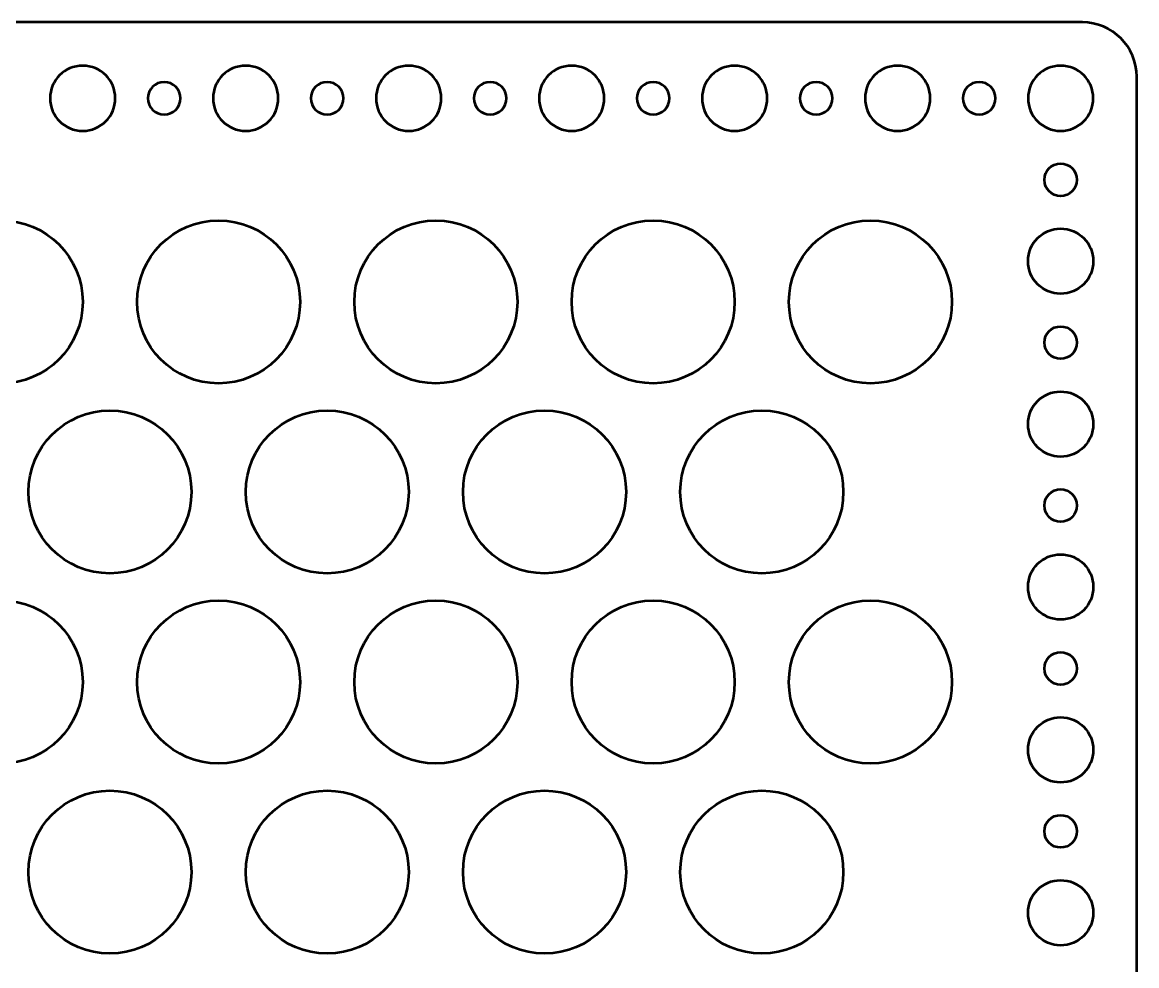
# Model space of a CAD drawing. Header units: centimetres. Extents: x -31.4 to 31.4, y -20.9 to 20.9.
# Drawn here: x 0.19 to 10.45, y 12.26 to 20.95 of the extents above; entities that cross this region are included whole.
import ezdxf

# ---------------------------------------------------------------- set-up
doc = ezdxf.new("R2010")
doc.units = ezdxf.units.CM
doc.header["$MEASUREMENT"] = 0
doc.layers.add('Layer 1', color=7, linetype='Continuous')

msp = doc.modelspace()

# ---------------------------------------------------------------- linework, layer by layer
at = {"layer": 'Layer 1', "lineweight": 53}
for centre, major_axis in [((9.75, 19.5), (0, 0.15)), ((0.00002, 18.37498), (0, 0.75002)), ((2.00002, 18.37498), (0, 0.75002)), ((4.00002, 18.37498), (0, 0.75002)), ((6.00002, 18.37498), (0, 0.75002)), ((8.00002, 18.37498), (0, 0.75002)), ((9.75001, 18.74999), (0, 0.30001)), ((9.75, 18), (0, 0.15)), ((9.75001, 17.24999), (0, 0.30001)), ((1.00002, 16.62498), (0, 0.75002)), ((3.00002, 16.62498), (0, 0.75002)), ((5.00002, 16.62498), (0, 0.75002)), ((7.00002, 16.62498), (0, 0.75002)), ((9.75, 16.5), (0, 0.15)), ((9.75001, 15.74999), (0, 0.30001)), ((0.00002, 14.87498), (0, 0.75002)), ((2.00002, 14.87498), (0, 0.75002)), ((4.00002, 14.87498), (0, 0.75002)), ((6.00002, 14.87498), (0, 0.75002)), ((8.00002, 14.87498), (0, 0.75002)), ((9.75, 15), (0, 0.15)), ((9.75001, 14.24999), (0, 0.30001)), ((1.00002, 13.12498), (0, 0.75002)), ((3.00002, 13.12498), (0, 0.75002)), ((5.00002, 13.12498), (0, 0.75002)), ((7.00002, 13.12498), (0, 0.75002)), ((9.75, 13.5), (0, 0.15)), ((9.75001, 12.74999), (0, 0.30001))]:
    msp.add_ellipse(centre, major_axis=major_axis, ratio=1, dxfattribs=at)
for points, knots in [([(-10.45, 0.55), (-10.45, 0.55), (-10.45, 20.45), (-10.45, 20.45), (-10.45, 20.45), (-10.45, 20.72614), (-10.22614, 20.95), (-9.95, 20.95), (-9.95, 20.95), (-9.95, 20.95), (9.95, 20.95), (9.95, 20.95), (9.95, 20.95), (10.22614, 20.95), (10.45, 20.72614), (10.45, 20.45), (10.45, 20.45), (10.45, 20.45), (10.45, 0.55), (10.45, 0.55), (10.45, 0.55), (10.45, 0.27386), (10.22614, 0.05), (9.95, 0.05), (9.95, 0.05), (9.95, 0.05), (-9.95, 0.05), (-9.95, 0.05), (-9.95, 0.05), (-10.22614, 0.05), (-10.45, 0.27386), (-10.45, 0.55)], [0, 0, 0, 0, 0.11111111, 0.11111111, 0.11111111, 0.11111111, 0.22222222, 0.22222222, 0.22222222, 0.22222222, 0.33333333, 0.33333333, 0.33333333, 0.33333333, 0.44444444, 0.44444444, 0.44444444, 0.44444444, 0.55555556, 0.55555556, 0.55555556, 0.55555556, 0.66666667, 0.66666667, 0.66666667, 0.66666667, 0.77777778, 0.77777778, 0.77777778, 0.77777778, 1, 1, 1, 1]), ([(0.45, 20.25), (0.45, 20.41569), (0.58431, 20.55), (0.75, 20.55), (0.75, 20.55), (0.91569, 20.55), (1.05, 20.41569), (1.05, 20.25), (1.05, 20.25), (1.05, 20.08431), (0.91569, 19.95), (0.75, 19.95), (0.75, 19.95), (0.58431, 19.95), (0.45, 20.08431), (0.45, 20.25)], [0, 0, 0, 0, 0.2, 0.2, 0.2, 0.2, 0.4, 0.4, 0.4, 0.4, 0.6, 0.6, 0.6, 0.6, 1, 1, 1, 1]), ([(1.95, 20.25), (1.95, 20.41569), (2.08431, 20.55), (2.25, 20.55), (2.25, 20.55), (2.41569, 20.55), (2.55, 20.41569), (2.55, 20.25), (2.55, 20.25), (2.55, 20.08431), (2.41569, 19.95), (2.25, 19.95), (2.25, 19.95), (2.08431, 19.95), (1.95, 20.08431), (1.95, 20.25)], [0, 0, 0, 0, 0.2, 0.2, 0.2, 0.2, 0.4, 0.4, 0.4, 0.4, 0.6, 0.6, 0.6, 0.6, 1, 1, 1, 1]), ([(3.45, 20.25), (3.45, 20.41569), (3.58431, 20.55), (3.75, 20.55), (3.75, 20.55), (3.91569, 20.55), (4.05, 20.41569), (4.05, 20.25), (4.05, 20.25), (4.05, 20.08431), (3.91569, 19.95), (3.75, 19.95), (3.75, 19.95), (3.58431, 19.95), (3.45, 20.08431), (3.45, 20.25)], [0, 0, 0, 0, 0.2, 0.2, 0.2, 0.2, 0.4, 0.4, 0.4, 0.4, 0.6, 0.6, 0.6, 0.6, 1, 1, 1, 1]), ([(4.95, 20.25), (4.95, 20.41569), (5.08431, 20.55), (5.25, 20.55), (5.25, 20.55), (5.41569, 20.55), (5.55, 20.41569), (5.55, 20.25), (5.55, 20.25), (5.55, 20.08431), (5.41569, 19.95), (5.25, 19.95), (5.25, 19.95), (5.08431, 19.95), (4.95, 20.08431), (4.95, 20.25)], [0, 0, 0, 0, 0.2, 0.2, 0.2, 0.2, 0.4, 0.4, 0.4, 0.4, 0.6, 0.6, 0.6, 0.6, 1, 1, 1, 1]), ([(6.45, 20.25), (6.45, 20.41569), (6.58431, 20.55), (6.75, 20.55), (6.75, 20.55), (6.91569, 20.55), (7.05, 20.41569), (7.05, 20.25), (7.05, 20.25), (7.05, 20.08431), (6.91569, 19.95), (6.75, 19.95), (6.75, 19.95), (6.58431, 19.95), (6.45, 20.08431), (6.45, 20.25)], [0, 0, 0, 0, 0.2, 0.2, 0.2, 0.2, 0.4, 0.4, 0.4, 0.4, 0.6, 0.6, 0.6, 0.6, 1, 1, 1, 1]), ([(7.95, 20.25), (7.95, 20.41569), (8.08431, 20.55), (8.25, 20.55), (8.25, 20.55), (8.41569, 20.55), (8.55, 20.41569), (8.55, 20.25), (8.55, 20.25), (8.55, 20.08431), (8.41569, 19.95), (8.25, 19.95), (8.25, 19.95), (8.08431, 19.95), (7.95, 20.08431), (7.95, 20.25)], [0, 0, 0, 0, 0.2, 0.2, 0.2, 0.2, 0.4, 0.4, 0.4, 0.4, 0.6, 0.6, 0.6, 0.6, 1, 1, 1, 1]), ([(9.45, 20.25), (9.45, 20.41569), (9.58431, 20.55), (9.75, 20.55), (9.75, 20.55), (9.91569, 20.55), (10.05, 20.41569), (10.05, 20.25), (10.05, 20.25), (10.05, 20.08431), (9.91569, 19.95), (9.75, 19.95), (9.75, 19.95), (9.58431, 19.95), (9.45, 20.08431), (9.45, 20.25)], [0, 0, 0, 0, 0.2, 0.2, 0.2, 0.2, 0.4, 0.4, 0.4, 0.4, 0.6, 0.6, 0.6, 0.6, 1, 1, 1, 1]), ([(1.35, 20.25), (1.35, 20.33284), (1.41716, 20.4), (1.5, 20.4), (1.5, 20.4), (1.58284, 20.4), (1.65, 20.33284), (1.65, 20.25), (1.65, 20.25), (1.65, 20.16716), (1.58284, 20.1), (1.5, 20.1), (1.5, 20.1), (1.41716, 20.1), (1.35, 20.16716), (1.35, 20.25)], [0, 0, 0, 0, 0.2, 0.2, 0.2, 0.2, 0.4, 0.4, 0.4, 0.4, 0.6, 0.6, 0.6, 0.6, 1, 1, 1, 1]), ([(2.85, 20.25), (2.85, 20.33284), (2.91716, 20.4), (3, 20.4), (3, 20.4), (3.08284, 20.4), (3.15, 20.33284), (3.15, 20.25), (3.15, 20.25), (3.15, 20.16716), (3.08284, 20.1), (3, 20.1), (3, 20.1), (2.91716, 20.1), (2.85, 20.16716), (2.85, 20.25)], [0, 0, 0, 0, 0.2, 0.2, 0.2, 0.2, 0.4, 0.4, 0.4, 0.4, 0.6, 0.6, 0.6, 0.6, 1, 1, 1, 1]), ([(4.35, 20.25), (4.35, 20.33284), (4.41716, 20.4), (4.5, 20.4), (4.5, 20.4), (4.58284, 20.4), (4.65, 20.33284), (4.65, 20.25), (4.65, 20.25), (4.65, 20.16716), (4.58284, 20.1), (4.5, 20.1), (4.5, 20.1), (4.41716, 20.1), (4.35, 20.16716), (4.35, 20.25)], [0, 0, 0, 0, 0.2, 0.2, 0.2, 0.2, 0.4, 0.4, 0.4, 0.4, 0.6, 0.6, 0.6, 0.6, 1, 1, 1, 1]), ([(5.85, 20.25), (5.85, 20.33284), (5.91716, 20.4), (6, 20.4), (6, 20.4), (6.08284, 20.4), (6.15, 20.33284), (6.15, 20.25), (6.15, 20.25), (6.15, 20.16716), (6.08284, 20.1), (6, 20.1), (6, 20.1), (5.91716, 20.1), (5.85, 20.16716), (5.85, 20.25)], [0, 0, 0, 0, 0.2, 0.2, 0.2, 0.2, 0.4, 0.4, 0.4, 0.4, 0.6, 0.6, 0.6, 0.6, 1, 1, 1, 1]), ([(7.35, 20.25), (7.35, 20.33284), (7.41716, 20.4), (7.5, 20.4), (7.5, 20.4), (7.58284, 20.4), (7.65, 20.33284), (7.65, 20.25), (7.65, 20.25), (7.65, 20.16716), (7.58284, 20.1), (7.5, 20.1), (7.5, 20.1), (7.41716, 20.1), (7.35, 20.16716), (7.35, 20.25)], [0, 0, 0, 0, 0.2, 0.2, 0.2, 0.2, 0.4, 0.4, 0.4, 0.4, 0.6, 0.6, 0.6, 0.6, 1, 1, 1, 1]), ([(8.85, 20.25), (8.85, 20.33284), (8.91716, 20.4), (9, 20.4), (9, 20.4), (9.08284, 20.4), (9.15, 20.33284), (9.15, 20.25), (9.15, 20.25), (9.15, 20.16716), (9.08284, 20.1), (9, 20.1), (9, 20.1), (8.91716, 20.1), (8.85, 20.16716), (8.85, 20.25)], [0, 0, 0, 0, 0.2, 0.2, 0.2, 0.2, 0.4, 0.4, 0.4, 0.4, 0.6, 0.6, 0.6, 0.6, 1, 1, 1, 1])]:
    msp.add_open_spline(points, degree=3, knots=knots, dxfattribs=at)

doc.saveas('drawing.dxf')
